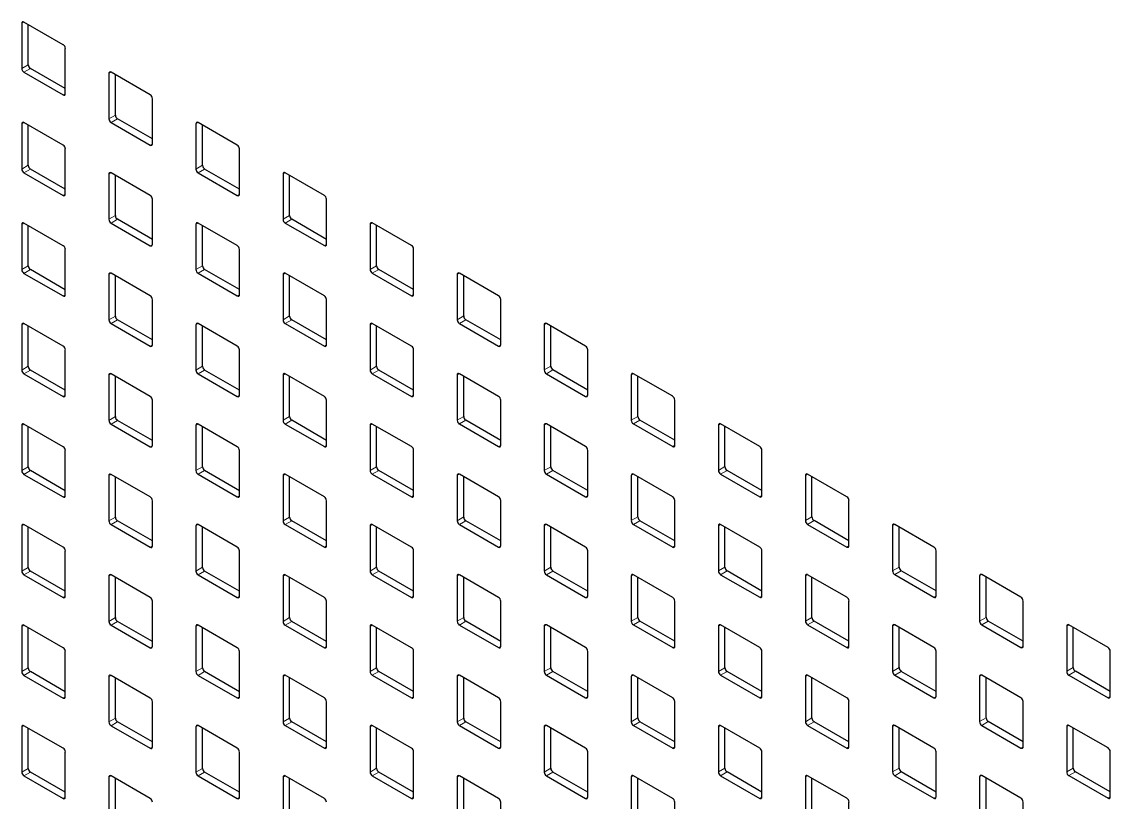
# Model space of a CAD drawing. Header units: millimetres. Extents: x -218071 to -203542, y 15363 to 51382.
# Drawn here: x -217102.63 to -217084.96, y 50856.9 to 50869.58 of the extents above; entities that cross this region are included whole.
import ezdxf

# ---------------------------------------------------------------- set-up
doc = ezdxf.new("R2010")
doc.units = ezdxf.units.MM
doc.header["$LTSCALE"] = 4
doc.layers.add('TPF-EQUIPEMENT', color=7, linetype='Continuous')

msp = doc.modelspace()

# ---------------------------------------------------------------- linework, layer by layer
at = {"layer": 'TPF-EQUIPEMENT', "color": 8, "linetype": 'Continuous', "lineweight": 18}
for p, q in [((-217102.598, 50869.576), (-217102.634, 50869.555)), ((-217102.528, 50868.881), (-217102.634, 50868.82)), ((-217102.492, 50868.82), (-217102.598, 50868.759)), ((-217101.184, 50868.759), (-217101.219, 50868.739)), ((-217101.927, 50868.412), (-217101.962, 50868.392)), ((-217101.113, 50868.065), (-217101.219, 50868.004)), ((-217102.598, 50867.942), (-217102.634, 50867.922)), ((-217101.078, 50868.004), (-217101.184, 50867.943)), ((-217099.77, 50867.943), (-217099.805, 50867.923)), ((-217100.512, 50867.596), (-217100.548, 50867.575)), ((-217102.528, 50867.248), (-217102.634, 50867.187)), ((-217102.492, 50867.187), (-217102.598, 50867.126)), ((-217099.699, 50867.249), (-217099.805, 50867.188)), ((-217099.664, 50867.188), (-217099.77, 50867.127)), ((-217101.184, 50867.126), (-217101.219, 50867.106)), ((-217098.356, 50867.127), (-217098.391, 50867.107)), ((-217101.927, 50866.779), (-217101.962, 50866.758)), ((-217099.098, 50866.78), (-217099.133, 50866.759)), ((-217102.598, 50866.309), (-217102.634, 50866.289)), ((-217101.113, 50866.432), (-217101.219, 50866.371)), ((-217101.078, 50866.371), (-217101.184, 50866.31)), ((-217099.77, 50866.31), (-217099.805, 50866.29)), ((-217098.285, 50866.433), (-217098.391, 50866.372)), ((-217098.25, 50866.372), (-217098.356, 50866.31)), ((-217096.941, 50866.311), (-217096.977, 50866.29)), ((-217100.512, 50865.963), (-217100.548, 50865.942)), ((-217097.684, 50865.963), (-217097.719, 50865.943)), ((-217102.528, 50865.615), (-217102.634, 50865.554)), ((-217099.699, 50865.616), (-217099.805, 50865.555)), ((-217096.871, 50865.617), (-217096.977, 50865.555)), ((-217102.492, 50865.554), (-217102.598, 50865.492)), ((-217101.184, 50865.493), (-217101.219, 50865.472)), ((-217099.664, 50865.555), (-217099.77, 50865.493)), ((-217098.356, 50865.494), (-217098.391, 50865.473)), ((-217096.835, 50865.555), (-217096.941, 50865.494)), ((-217095.527, 50865.495), (-217095.563, 50865.474)), ((-217101.927, 50865.146), (-217101.962, 50865.125)), ((-217099.098, 50865.146), (-217099.133, 50865.126)), ((-217096.27, 50865.147), (-217096.305, 50865.127)), ((-217101.113, 50864.799), (-217101.219, 50864.737)), ((-217101.078, 50864.737), (-217101.184, 50864.676)), ((-217098.285, 50864.8), (-217098.391, 50864.738)), ((-217098.25, 50864.738), (-217098.356, 50864.677)), ((-217095.456, 50864.8), (-217095.563, 50864.739)), ((-217095.421, 50864.739), (-217095.527, 50864.678)), ((-217102.598, 50864.676), (-217102.634, 50864.655)), ((-217099.77, 50864.677), (-217099.805, 50864.656)), ((-217096.941, 50864.678), (-217096.977, 50864.657)), ((-217094.113, 50864.678), (-217094.148, 50864.658)), ((-217100.512, 50864.329), (-217100.548, 50864.309)), ((-217097.684, 50864.33), (-217097.719, 50864.31)), ((-217094.855, 50864.331), (-217094.891, 50864.311)), ((-217102.528, 50863.982), (-217102.634, 50863.92)), ((-217102.492, 50863.92), (-217102.598, 50863.859)), ((-217101.184, 50863.86), (-217101.219, 50863.839)), ((-217099.699, 50863.982), (-217099.805, 50863.921)), ((-217099.664, 50863.921), (-217099.77, 50863.86)), ((-217098.356, 50863.86), (-217098.391, 50863.84)), ((-217096.871, 50863.983), (-217096.977, 50863.922)), ((-217096.835, 50863.922), (-217096.941, 50863.861)), ((-217095.527, 50863.861), (-217095.563, 50863.841)), ((-217094.042, 50863.984), (-217094.148, 50863.923)), ((-217094.007, 50863.923), (-217094.113, 50863.862)), ((-217092.699, 50863.862), (-217092.734, 50863.842)), ((-217101.927, 50863.512), (-217101.962, 50863.492)), ((-217099.098, 50863.513), (-217099.133, 50863.493)), ((-217096.27, 50863.514), (-217096.305, 50863.494)), ((-217093.441, 50863.515), (-217093.477, 50863.494)), ((-217101.113, 50863.165), (-217101.219, 50863.104)), ((-217098.285, 50863.166), (-217098.391, 50863.105)), ((-217095.456, 50863.167), (-217095.563, 50863.106)), ((-217092.628, 50863.168), (-217092.734, 50863.107)), ((-217102.598, 50863.042), (-217102.634, 50863.022)), ((-217101.078, 50863.104), (-217101.184, 50863.043)), ((-217099.77, 50863.043), (-217099.805, 50863.023)), ((-217098.25, 50863.105), (-217098.356, 50863.044)), ((-217096.941, 50863.044), (-217096.977, 50863.024)), ((-217095.421, 50863.106), (-217095.527, 50863.045)), ((-217094.113, 50863.045), (-217094.148, 50863.025)), ((-217092.593, 50863.107), (-217092.699, 50863.046)), ((-217091.285, 50863.046), (-217091.32, 50863.026)), ((-217100.512, 50862.696), (-217100.548, 50862.676)), ((-217097.684, 50862.697), (-217097.719, 50862.677)), ((-217094.855, 50862.698), (-217094.891, 50862.677)), ((-217092.027, 50862.699), (-217092.062, 50862.678)), ((-217102.528, 50862.348), (-217102.634, 50862.287)), ((-217102.492, 50862.287), (-217102.598, 50862.226)), ((-217101.184, 50862.226), (-217101.219, 50862.206)), ((-217099.699, 50862.349), (-217099.805, 50862.288)), ((-217099.664, 50862.288), (-217099.77, 50862.227)), ((-217098.356, 50862.227), (-217098.391, 50862.207)), ((-217096.871, 50862.35), (-217096.977, 50862.289)), ((-217096.835, 50862.289), (-217096.941, 50862.228)), ((-217095.527, 50862.228), (-217095.563, 50862.208)), ((-217094.042, 50862.351), (-217094.148, 50862.29)), ((-217094.007, 50862.29), (-217094.113, 50862.228)), ((-217092.699, 50862.229), (-217092.734, 50862.208)), ((-217091.214, 50862.352), (-217091.32, 50862.291)), ((-217091.178, 50862.291), (-217091.285, 50862.229)), ((-217089.87, 50862.23), (-217089.906, 50862.209)), ((-217101.927, 50861.879), (-217101.962, 50861.859)), ((-217099.098, 50861.88), (-217099.133, 50861.859)), ((-217096.27, 50861.881), (-217096.305, 50861.86)), ((-217093.441, 50861.882), (-217093.477, 50861.861)), ((-217090.613, 50861.882), (-217090.648, 50861.862)), ((-217101.113, 50861.532), (-217101.219, 50861.471)), ((-217098.285, 50861.533), (-217098.391, 50861.472)), ((-217095.456, 50861.534), (-217095.563, 50861.473)), ((-217092.628, 50861.535), (-217092.734, 50861.474)), ((-217089.8, 50861.536), (-217089.906, 50861.474)), ((-217102.598, 50861.409), (-217102.634, 50861.389)), ((-217101.078, 50861.471), (-217101.184, 50861.41)), ((-217099.77, 50861.41), (-217099.805, 50861.39)), ((-217098.25, 50861.472), (-217098.356, 50861.411)), ((-217096.941, 50861.411), (-217096.977, 50861.391)), ((-217095.421, 50861.473), (-217095.527, 50861.411)), ((-217094.113, 50861.412), (-217094.148, 50861.391)), ((-217092.593, 50861.473), (-217092.699, 50861.412)), ((-217091.285, 50861.413), (-217091.32, 50861.392)), ((-217089.764, 50861.474), (-217089.87, 50861.413)), ((-217088.456, 50861.414), (-217088.491, 50861.393)), ((-217100.512, 50861.063), (-217100.548, 50861.042)), ((-217097.684, 50861.064), (-217097.719, 50861.043)), ((-217094.855, 50861.065), (-217094.891, 50861.044)), ((-217092.027, 50861.065), (-217092.062, 50861.045)), ((-217089.199, 50861.066), (-217089.234, 50861.046)), ((-217102.528, 50860.715), (-217102.634, 50860.654)), ((-217102.492, 50860.654), (-217102.598, 50860.593)), ((-217099.699, 50860.716), (-217099.805, 50860.655)), ((-217099.664, 50860.655), (-217099.77, 50860.593)), ((-217096.871, 50860.717), (-217096.977, 50860.656)), ((-217096.835, 50860.656), (-217096.941, 50860.594)), ((-217094.042, 50860.718), (-217094.148, 50860.656)), ((-217094.007, 50860.656), (-217094.113, 50860.595)), ((-217091.214, 50860.719), (-217091.32, 50860.657)), ((-217091.178, 50860.657), (-217091.285, 50860.596)), ((-217088.385, 50860.719), (-217088.491, 50860.658)), ((-217088.35, 50860.658), (-217088.456, 50860.597)), ((-217101.184, 50860.593), (-217101.219, 50860.573)), ((-217098.356, 50860.594), (-217098.391, 50860.573)), ((-217095.527, 50860.595), (-217095.563, 50860.574)), ((-217092.699, 50860.596), (-217092.734, 50860.575)), ((-217089.87, 50860.596), (-217089.906, 50860.576)), ((-217087.042, 50860.597), (-217087.077, 50860.577)), ((-217101.927, 50860.246), (-217101.962, 50860.225)), ((-217099.098, 50860.247), (-217099.133, 50860.226)), ((-217096.27, 50860.247), (-217096.305, 50860.227)), ((-217093.441, 50860.248), (-217093.477, 50860.228)), ((-217090.613, 50860.249), (-217090.648, 50860.229)), ((-217087.784, 50860.25), (-217087.82, 50860.23)), ((-217102.598, 50859.776), (-217102.634, 50859.756)), ((-217101.113, 50859.899), (-217101.219, 50859.838)), ((-217101.078, 50859.838), (-217101.184, 50859.776)), ((-217099.77, 50859.777), (-217099.805, 50859.756)), ((-217098.285, 50859.9), (-217098.391, 50859.838)), ((-217098.25, 50859.838), (-217098.356, 50859.777)), ((-217096.941, 50859.778), (-217096.977, 50859.757)), ((-217095.456, 50859.901), (-217095.563, 50859.839)), ((-217095.421, 50859.839), (-217095.527, 50859.778)), ((-217094.113, 50859.779), (-217094.148, 50859.758)), ((-217092.628, 50859.901), (-217092.734, 50859.84)), ((-217092.593, 50859.84), (-217092.699, 50859.779)), ((-217091.285, 50859.779), (-217091.32, 50859.759)), ((-217089.8, 50859.902), (-217089.906, 50859.841)), ((-217089.764, 50859.841), (-217089.87, 50859.78)), ((-217088.456, 50859.78), (-217088.491, 50859.76)), ((-217086.971, 50859.903), (-217087.077, 50859.842)), ((-217086.936, 50859.842), (-217087.042, 50859.781)), ((-217085.628, 50859.781), (-217085.663, 50859.761)), ((-217100.512, 50859.429), (-217100.548, 50859.409)), ((-217097.684, 50859.43), (-217097.719, 50859.41)), ((-217094.855, 50859.431), (-217094.891, 50859.411)), ((-217092.027, 50859.432), (-217092.062, 50859.412)), ((-217089.199, 50859.433), (-217089.234, 50859.413)), ((-217086.37, 50859.434), (-217086.406, 50859.413)), ((-217102.528, 50859.082), (-217102.634, 50859.021)), ((-217099.699, 50859.083), (-217099.805, 50859.021)), ((-217096.871, 50859.083), (-217096.977, 50859.022)), ((-217094.042, 50859.084), (-217094.148, 50859.023)), ((-217091.214, 50859.085), (-217091.32, 50859.024)), ((-217088.385, 50859.086), (-217088.491, 50859.025)), ((-217085.557, 50859.087), (-217085.663, 50859.026)), ((-217102.492, 50859.021), (-217102.598, 50858.959)), ((-217101.184, 50858.96), (-217101.219, 50858.939)), ((-217099.664, 50859.021), (-217099.77, 50858.96)), ((-217098.356, 50858.961), (-217098.391, 50858.94)), ((-217096.835, 50859.022), (-217096.941, 50858.961)), ((-217095.527, 50858.961), (-217095.563, 50858.941)), ((-217094.007, 50859.023), (-217094.113, 50858.962)), ((-217092.699, 50858.962), (-217092.734, 50858.942)), ((-217091.178, 50859.024), (-217091.285, 50858.963)), ((-217089.87, 50858.963), (-217089.906, 50858.943)), ((-217088.35, 50859.025), (-217088.456, 50858.964)), ((-217087.042, 50858.964), (-217087.077, 50858.944)), ((-217085.522, 50859.026), (-217085.628, 50858.965)), ((-217101.927, 50858.612), (-217101.962, 50858.592)), ((-217099.098, 50858.613), (-217099.133, 50858.593)), ((-217096.27, 50858.614), (-217096.305, 50858.594)), ((-217093.441, 50858.615), (-217093.477, 50858.595)), ((-217090.613, 50858.616), (-217090.648, 50858.595)), ((-217087.784, 50858.617), (-217087.82, 50858.596)), ((-217084.956, 50858.618), (-217084.991, 50858.597)), ((-217101.113, 50858.266), (-217101.219, 50858.204)), ((-217101.078, 50858.204), (-217101.184, 50858.143)), ((-217098.285, 50858.266), (-217098.391, 50858.205)), ((-217098.25, 50858.205), (-217098.356, 50858.144)), ((-217095.456, 50858.267), (-217095.563, 50858.206)), ((-217095.421, 50858.206), (-217095.527, 50858.145)), ((-217092.628, 50858.268), (-217092.734, 50858.207)), ((-217092.593, 50858.207), (-217092.699, 50858.146)), ((-217089.8, 50858.269), (-217089.906, 50858.208)), ((-217089.764, 50858.208), (-217089.87, 50858.147)), ((-217086.971, 50858.27), (-217087.077, 50858.209)), ((-217086.936, 50858.209), (-217087.042, 50858.147)), ((-217102.598, 50858.143), (-217102.634, 50858.122)), ((-217099.77, 50858.144), (-217099.805, 50858.123)), ((-217096.941, 50858.144), (-217096.977, 50858.124)), ((-217094.113, 50858.145), (-217094.148, 50858.125)), ((-217091.285, 50858.146), (-217091.32, 50858.126)), ((-217088.456, 50858.147), (-217088.491, 50858.127)), ((-217085.628, 50858.148), (-217085.663, 50858.127)), ((-217100.512, 50857.796), (-217100.548, 50857.776)), ((-217097.684, 50857.797), (-217097.719, 50857.777)), ((-217094.855, 50857.798), (-217094.891, 50857.778)), ((-217092.027, 50857.799), (-217092.062, 50857.778)), ((-217089.199, 50857.8), (-217089.234, 50857.779)), ((-217086.37, 50857.801), (-217086.406, 50857.78)), ((-217094.042, 50857.451), (-217094.148, 50857.39)), ((-217091.214, 50857.452), (-217091.32, 50857.391)), ((-217088.385, 50857.453), (-217088.491, 50857.392)), ((-217085.557, 50857.454), (-217085.663, 50857.392)), ((-217102.528, 50857.448), (-217102.634, 50857.387)), ((-217102.492, 50857.387), (-217102.598, 50857.326)), ((-217101.184, 50857.326), (-217101.219, 50857.306)), ((-217099.699, 50857.449), (-217099.805, 50857.388)), ((-217099.664, 50857.388), (-217099.77, 50857.327)), ((-217098.356, 50857.327), (-217098.391, 50857.307)), ((-217096.871, 50857.45), (-217096.977, 50857.389)), ((-217096.835, 50857.389), (-217096.941, 50857.328)), ((-217095.527, 50857.328), (-217095.563, 50857.308)), ((-217094.007, 50857.39), (-217094.113, 50857.329)), ((-217092.699, 50857.329), (-217092.734, 50857.309)), ((-217091.178, 50857.391), (-217091.285, 50857.329)), ((-217089.87, 50857.33), (-217089.906, 50857.31)), ((-217088.35, 50857.392), (-217088.456, 50857.33)), ((-217087.042, 50857.331), (-217087.077, 50857.31)), ((-217085.522, 50857.392), (-217085.628, 50857.331)), ((-217101.927, 50856.979), (-217101.962, 50856.959)), ((-217099.098, 50856.98), (-217099.133, 50856.96)), ((-217096.27, 50856.981), (-217096.305, 50856.96)), ((-217093.441, 50856.982), (-217093.477, 50856.961)), ((-217090.613, 50856.983), (-217090.648, 50856.962)), ((-217087.784, 50856.983), (-217087.82, 50856.963)), ((-217084.956, 50856.984), (-217084.991, 50856.964))]:
    msp.add_line(p, q, dxfattribs=at)
at = {"layer": 'TPF-EQUIPEMENT', "color": 7, "linetype": 'Continuous', "lineweight": 25}
for p, q in [((-217102.634, 50869.555), (-217102.634, 50868.82)), ((-217101.962, 50869.208), (-217102.598, 50869.576)), ((-217102.528, 50868.881), (-217102.528, 50869.535)), ((-217101.927, 50868.412), (-217101.927, 50869.147)), ((-217101.927, 50868.494), (-217102.492, 50868.82)), ((-217102.598, 50868.759), (-217101.962, 50868.392)), ((-217101.219, 50868.739), (-217101.219, 50868.004)), ((-217100.548, 50868.392), (-217101.184, 50868.759)), ((-217101.113, 50868.065), (-217101.113, 50868.719)), ((-217100.512, 50867.596), (-217100.512, 50868.331)), ((-217102.634, 50867.922), (-217102.634, 50867.187)), ((-217101.962, 50867.575), (-217102.598, 50867.942)), ((-217102.528, 50867.248), (-217102.528, 50867.902)), ((-217101.184, 50867.943), (-217100.548, 50867.575)), ((-217100.512, 50867.678), (-217101.078, 50868.004)), ((-217099.805, 50867.923), (-217099.805, 50867.188)), ((-217099.133, 50867.576), (-217099.77, 50867.943)), ((-217099.699, 50867.249), (-217099.699, 50867.902)), ((-217101.927, 50866.779), (-217101.927, 50867.514)), ((-217099.098, 50866.78), (-217099.098, 50867.515)), ((-217101.927, 50866.86), (-217102.492, 50867.187)), ((-217099.098, 50866.861), (-217099.664, 50867.188)), ((-217102.598, 50867.126), (-217101.962, 50866.758)), ((-217101.219, 50867.106), (-217101.219, 50866.371)), ((-217100.548, 50866.759), (-217101.184, 50867.126)), ((-217101.113, 50866.432), (-217101.113, 50867.085)), ((-217099.77, 50867.127), (-217099.133, 50866.759)), ((-217098.391, 50867.107), (-217098.391, 50866.372)), ((-217097.719, 50866.76), (-217098.356, 50867.127)), ((-217098.285, 50866.433), (-217098.285, 50867.086)), ((-217100.512, 50865.963), (-217100.512, 50866.698)), ((-217097.684, 50865.964), (-217097.684, 50866.698)), ((-217101.962, 50865.942), (-217102.598, 50866.309)), ((-217101.184, 50866.31), (-217100.548, 50865.942)), ((-217100.512, 50866.044), (-217101.078, 50866.371)), ((-217099.805, 50866.29), (-217099.805, 50865.555)), ((-217099.133, 50865.943), (-217099.77, 50866.31)), ((-217098.356, 50866.31), (-217097.719, 50865.943)), ((-217097.684, 50866.045), (-217098.25, 50866.372)), ((-217096.977, 50866.29), (-217096.977, 50865.555)), ((-217096.305, 50865.944), (-217096.941, 50866.311)), ((-217102.634, 50866.289), (-217102.634, 50865.554)), ((-217102.528, 50865.615), (-217102.528, 50866.268)), ((-217099.699, 50865.616), (-217099.699, 50866.269)), ((-217096.871, 50865.617), (-217096.871, 50866.27)), ((-217101.927, 50865.146), (-217101.927, 50865.881)), ((-217099.098, 50865.146), (-217099.098, 50865.881)), ((-217096.27, 50865.147), (-217096.27, 50865.882)), ((-217102.598, 50865.492), (-217101.962, 50865.125)), ((-217101.927, 50865.227), (-217102.492, 50865.554)), ((-217101.219, 50865.472), (-217101.219, 50864.737)), ((-217100.548, 50865.126), (-217101.184, 50865.493)), ((-217101.113, 50864.799), (-217101.113, 50865.452)), ((-217099.77, 50865.493), (-217099.133, 50865.126)), ((-217099.098, 50865.228), (-217099.664, 50865.555)), ((-217098.391, 50865.473), (-217098.391, 50864.738)), ((-217097.719, 50865.126), (-217098.356, 50865.494)), ((-217098.285, 50864.8), (-217098.285, 50865.453)), ((-217096.941, 50865.494), (-217096.305, 50865.127)), ((-217096.27, 50865.229), (-217096.835, 50865.555)), ((-217095.563, 50865.474), (-217095.563, 50864.739)), ((-217094.891, 50865.127), (-217095.527, 50865.495)), ((-217095.456, 50864.8), (-217095.456, 50865.454)), ((-217100.512, 50864.329), (-217100.512, 50865.064)), ((-217097.684, 50864.33), (-217097.684, 50865.065)), ((-217094.855, 50864.331), (-217094.855, 50865.066)), ((-217100.512, 50864.411), (-217101.078, 50864.737)), ((-217097.684, 50864.412), (-217098.25, 50864.738)), ((-217094.855, 50864.413), (-217095.421, 50864.739)), ((-217102.634, 50864.655), (-217102.634, 50863.92)), ((-217101.962, 50864.308), (-217102.598, 50864.676)), ((-217102.528, 50863.982), (-217102.528, 50864.635)), ((-217101.184, 50864.676), (-217100.548, 50864.309)), ((-217099.805, 50864.656), (-217099.805, 50863.921)), ((-217099.133, 50864.309), (-217099.77, 50864.677)), ((-217099.699, 50863.982), (-217099.699, 50864.636)), ((-217098.356, 50864.677), (-217097.719, 50864.31)), ((-217096.977, 50864.657), (-217096.977, 50863.922)), ((-217096.305, 50864.31), (-217096.941, 50864.678)), ((-217096.871, 50863.983), (-217096.871, 50864.637)), ((-217095.527, 50864.678), (-217094.891, 50864.311)), ((-217094.148, 50864.658), (-217094.148, 50863.923)), ((-217093.477, 50864.311), (-217094.113, 50864.678)), ((-217094.042, 50863.984), (-217094.042, 50864.638)), ((-217101.927, 50863.512), (-217101.927, 50864.247)), ((-217099.098, 50863.513), (-217099.098, 50864.248)), ((-217096.27, 50863.514), (-217096.27, 50864.249)), ((-217093.441, 50863.515), (-217093.441, 50864.25)), ((-217102.598, 50863.859), (-217101.962, 50863.492)), ((-217101.927, 50863.594), (-217102.492, 50863.92)), ((-217101.219, 50863.839), (-217101.219, 50863.104)), ((-217100.548, 50863.492), (-217101.184, 50863.86)), ((-217101.113, 50863.165), (-217101.113, 50863.819)), ((-217099.77, 50863.86), (-217099.133, 50863.493)), ((-217099.098, 50863.595), (-217099.664, 50863.921)), ((-217098.391, 50863.84), (-217098.391, 50863.105)), ((-217097.719, 50863.493), (-217098.356, 50863.86)), ((-217098.285, 50863.166), (-217098.285, 50863.82)), ((-217096.941, 50863.861), (-217096.305, 50863.494)), ((-217096.27, 50863.596), (-217096.835, 50863.922)), ((-217095.563, 50863.841), (-217095.563, 50863.106)), ((-217094.891, 50863.494), (-217095.527, 50863.861)), ((-217095.456, 50863.167), (-217095.456, 50863.821)), ((-217094.113, 50863.862), (-217093.477, 50863.494)), ((-217093.441, 50863.596), (-217094.007, 50863.923)), ((-217092.734, 50863.842), (-217092.734, 50863.107)), ((-217092.062, 50863.495), (-217092.699, 50863.862)), ((-217092.628, 50863.168), (-217092.628, 50863.821)), ((-217100.512, 50862.696), (-217100.512, 50863.431)), ((-217097.684, 50862.697), (-217097.684, 50863.432)), ((-217094.855, 50862.698), (-217094.855, 50863.433)), ((-217092.027, 50862.699), (-217092.027, 50863.434)), ((-217102.634, 50863.022), (-217102.634, 50862.287)), ((-217101.962, 50862.675), (-217102.598, 50863.043)), ((-217102.528, 50862.348), (-217102.528, 50863.002)), ((-217101.184, 50863.043), (-217100.548, 50862.676)), ((-217100.512, 50862.778), (-217101.078, 50863.104)), ((-217099.805, 50863.023), (-217099.805, 50862.288)), ((-217099.133, 50862.676), (-217099.77, 50863.043)), ((-217099.699, 50862.349), (-217099.699, 50863.003)), ((-217098.356, 50863.044), (-217097.719, 50862.677)), ((-217097.684, 50862.779), (-217098.25, 50863.105)), ((-217096.977, 50863.024), (-217096.977, 50862.289)), ((-217096.305, 50862.677), (-217096.941, 50863.044)), ((-217096.871, 50862.35), (-217096.871, 50863.003)), ((-217095.527, 50863.045), (-217094.891, 50862.677)), ((-217094.855, 50862.779), (-217095.421, 50863.106)), ((-217094.148, 50863.025), (-217094.148, 50862.29)), ((-217093.477, 50862.678), (-217094.113, 50863.045)), ((-217094.042, 50862.351), (-217094.042, 50863.004)), ((-217092.699, 50863.046), (-217092.062, 50862.678)), ((-217092.027, 50862.78), (-217092.593, 50863.107)), ((-217091.32, 50863.026), (-217091.32, 50862.291)), ((-217090.648, 50862.679), (-217091.285, 50863.046)), ((-217091.214, 50862.352), (-217091.214, 50863.005)), ((-217101.927, 50861.879), (-217101.927, 50862.614)), ((-217099.098, 50861.88), (-217099.098, 50862.615)), ((-217096.27, 50861.881), (-217096.27, 50862.616)), ((-217093.441, 50861.882), (-217093.441, 50862.617)), ((-217090.613, 50861.882), (-217090.613, 50862.617)), ((-217102.598, 50862.226), (-217101.962, 50861.859)), ((-217101.927, 50861.961), (-217102.492, 50862.287)), ((-217100.548, 50861.859), (-217101.184, 50862.226)), ((-217099.77, 50862.227), (-217099.133, 50861.859)), ((-217099.098, 50861.961), (-217099.664, 50862.288)), ((-217097.719, 50861.86), (-217098.356, 50862.227)), ((-217096.941, 50862.228), (-217096.305, 50861.86)), ((-217096.27, 50861.962), (-217096.835, 50862.289)), ((-217094.891, 50861.861), (-217095.527, 50862.228)), ((-217094.113, 50862.228), (-217093.477, 50861.861)), ((-217093.441, 50861.963), (-217094.007, 50862.29)), ((-217092.062, 50861.862), (-217092.699, 50862.229)), ((-217091.285, 50862.229), (-217090.648, 50861.862)), ((-217090.613, 50861.964), (-217091.178, 50862.291)), ((-217089.234, 50861.862), (-217089.87, 50862.23)), ((-217101.219, 50862.206), (-217101.219, 50861.471)), ((-217101.113, 50861.532), (-217101.113, 50862.185)), ((-217098.391, 50862.207), (-217098.391, 50861.472)), ((-217098.285, 50861.533), (-217098.285, 50862.186)), ((-217095.563, 50862.208), (-217095.563, 50861.473)), ((-217095.456, 50861.534), (-217095.456, 50862.187)), ((-217092.734, 50862.208), (-217092.734, 50861.474)), ((-217092.628, 50861.535), (-217092.628, 50862.188)), ((-217089.906, 50862.209), (-217089.906, 50861.474)), ((-217089.8, 50861.536), (-217089.8, 50862.189)), ((-217100.512, 50861.063), (-217100.512, 50861.798)), ((-217097.684, 50861.064), (-217097.684, 50861.799)), ((-217094.855, 50861.065), (-217094.855, 50861.8)), ((-217092.027, 50861.065), (-217092.027, 50861.8)), ((-217089.199, 50861.066), (-217089.199, 50861.801)), ((-217102.634, 50861.389), (-217102.634, 50860.654)), ((-217101.962, 50861.042), (-217102.598, 50861.409)), ((-217102.528, 50860.715), (-217102.528, 50861.368)), ((-217101.184, 50861.41), (-217100.548, 50861.042)), ((-217100.512, 50861.144), (-217101.078, 50861.471)), ((-217099.805, 50861.39), (-217099.805, 50860.655)), ((-217099.133, 50861.043), (-217099.77, 50861.41)), ((-217099.699, 50860.716), (-217099.699, 50861.369)), ((-217098.356, 50861.411), (-217097.719, 50861.043)), ((-217097.684, 50861.145), (-217098.25, 50861.472)), ((-217096.977, 50861.391), (-217096.977, 50860.656)), ((-217096.305, 50861.044), (-217096.941, 50861.411)), ((-217096.871, 50860.717), (-217096.871, 50861.37)), ((-217095.527, 50861.411), (-217094.891, 50861.044)), ((-217094.855, 50861.146), (-217095.421, 50861.473)), ((-217094.148, 50861.391), (-217094.148, 50860.656)), ((-217093.477, 50861.045), (-217094.113, 50861.412)), ((-217094.042, 50860.718), (-217094.042, 50861.371)), ((-217092.699, 50861.412), (-217092.062, 50861.045)), ((-217092.027, 50861.147), (-217092.593, 50861.473)), ((-217091.32, 50861.392), (-217091.32, 50860.657)), ((-217090.648, 50861.045), (-217091.285, 50861.413)), ((-217091.214, 50860.719), (-217091.214, 50861.372)), ((-217089.87, 50861.413), (-217089.234, 50861.046)), ((-217089.199, 50861.148), (-217089.764, 50861.474)), ((-217088.491, 50861.393), (-217088.491, 50860.658)), ((-217087.82, 50861.046), (-217088.456, 50861.414)), ((-217088.385, 50860.719), (-217088.385, 50861.373)), ((-217101.927, 50860.246), (-217101.927, 50860.981)), ((-217099.098, 50860.247), (-217099.098, 50860.982)), ((-217096.27, 50860.247), (-217096.27, 50860.982)), ((-217093.441, 50860.248), (-217093.441, 50860.983)), ((-217090.613, 50860.249), (-217090.613, 50860.984)), ((-217087.784, 50860.25), (-217087.784, 50860.985)), ((-217101.927, 50860.327), (-217102.492, 50860.654)), ((-217099.098, 50860.328), (-217099.664, 50860.655)), ((-217096.27, 50860.329), (-217096.835, 50860.656)), ((-217093.441, 50860.33), (-217094.007, 50860.656)), ((-217090.613, 50860.331), (-217091.178, 50860.657)), ((-217087.784, 50860.332), (-217088.35, 50860.658)), ((-217102.598, 50860.593), (-217101.962, 50860.225)), ((-217101.219, 50860.573), (-217101.219, 50859.838)), ((-217100.548, 50860.226), (-217101.184, 50860.593)), ((-217101.113, 50859.899), (-217101.113, 50860.552)), ((-217099.77, 50860.593), (-217099.133, 50860.226)), ((-217098.391, 50860.573), (-217098.391, 50859.838)), ((-217097.719, 50860.227), (-217098.356, 50860.594)), ((-217098.285, 50859.9), (-217098.285, 50860.553)), ((-217096.941, 50860.594), (-217096.305, 50860.227)), ((-217095.563, 50860.574), (-217095.563, 50859.839)), ((-217094.891, 50860.227), (-217095.527, 50860.595)), ((-217095.456, 50859.901), (-217095.456, 50860.554)), ((-217094.113, 50860.595), (-217093.477, 50860.228)), ((-217092.734, 50860.575), (-217092.734, 50859.84)), ((-217092.062, 50860.228), (-217092.699, 50860.596)), ((-217092.628, 50859.901), (-217092.628, 50860.555)), ((-217091.285, 50860.596), (-217090.648, 50860.229)), ((-217089.906, 50860.576), (-217089.906, 50859.841)), ((-217089.234, 50860.229), (-217089.87, 50860.596)), ((-217089.8, 50859.902), (-217089.8, 50860.556)), ((-217088.456, 50860.597), (-217087.82, 50860.23)), ((-217087.077, 50860.577), (-217087.077, 50859.842)), ((-217086.406, 50860.23), (-217087.042, 50860.597)), ((-217086.971, 50859.903), (-217086.971, 50860.557)), ((-217100.512, 50859.43), (-217100.512, 50860.164)), ((-217097.684, 50859.43), (-217097.684, 50860.165)), ((-217094.855, 50859.431), (-217094.855, 50860.166)), ((-217092.027, 50859.432), (-217092.027, 50860.167)), ((-217089.199, 50859.433), (-217089.199, 50860.168)), ((-217086.37, 50859.434), (-217086.37, 50860.169)), ((-217102.634, 50859.756), (-217102.634, 50859.021)), ((-217101.962, 50859.409), (-217102.598, 50859.776)), ((-217101.184, 50859.776), (-217100.548, 50859.409)), ((-217100.512, 50859.511), (-217101.078, 50859.838)), ((-217099.805, 50859.756), (-217099.805, 50859.021)), ((-217099.133, 50859.41), (-217099.77, 50859.777)), ((-217098.356, 50859.777), (-217097.719, 50859.41)), ((-217097.684, 50859.512), (-217098.25, 50859.838)), ((-217096.977, 50859.757), (-217096.977, 50859.022)), ((-217096.305, 50859.41), (-217096.941, 50859.778)), ((-217095.527, 50859.778), (-217094.891, 50859.411)), ((-217094.855, 50859.513), (-217095.421, 50859.839)), ((-217094.148, 50859.758), (-217094.148, 50859.023)), ((-217093.477, 50859.411), (-217094.113, 50859.779)), ((-217092.699, 50859.779), (-217092.062, 50859.412)), ((-217092.027, 50859.514), (-217092.593, 50859.84)), ((-217091.32, 50859.759), (-217091.32, 50859.024)), ((-217090.648, 50859.412), (-217091.285, 50859.779)), ((-217089.87, 50859.78), (-217089.234, 50859.413)), ((-217089.199, 50859.515), (-217089.764, 50859.841)), ((-217088.491, 50859.76), (-217088.491, 50859.025)), ((-217087.82, 50859.413), (-217088.456, 50859.78)), ((-217087.042, 50859.781), (-217086.406, 50859.413)), ((-217086.37, 50859.515), (-217086.936, 50859.842)), ((-217085.663, 50859.761), (-217085.663, 50859.026)), ((-217084.991, 50859.414), (-217085.628, 50859.781)), ((-217102.528, 50859.082), (-217102.528, 50859.735)), ((-217099.699, 50859.083), (-217099.699, 50859.736)), ((-217096.871, 50859.083), (-217096.871, 50859.737)), ((-217094.042, 50859.084), (-217094.042, 50859.738)), ((-217091.214, 50859.085), (-217091.214, 50859.739)), ((-217088.385, 50859.086), (-217088.385, 50859.739)), ((-217085.557, 50859.087), (-217085.557, 50859.74)), ((-217101.927, 50858.612), (-217101.927, 50859.347)), ((-217099.098, 50858.613), (-217099.098, 50859.348)), ((-217096.27, 50858.614), (-217096.27, 50859.349)), ((-217093.441, 50858.615), (-217093.441, 50859.35)), ((-217090.613, 50858.616), (-217090.613, 50859.351)), ((-217087.784, 50858.617), (-217087.784, 50859.352)), ((-217084.956, 50858.618), (-217084.956, 50859.353)), ((-217102.598, 50858.959), (-217101.962, 50858.592)), ((-217101.927, 50858.694), (-217102.492, 50859.021)), ((-217101.219, 50858.939), (-217101.219, 50858.204)), ((-217100.548, 50858.592), (-217101.184, 50858.96)), ((-217101.113, 50858.266), (-217101.113, 50858.919)), ((-217099.77, 50858.96), (-217099.133, 50858.593)), ((-217099.098, 50858.695), (-217099.664, 50859.021)), ((-217098.391, 50858.94), (-217098.391, 50858.205)), ((-217097.719, 50858.593), (-217098.356, 50858.961)), ((-217098.285, 50858.266), (-217098.285, 50858.92)), ((-217096.941, 50858.961), (-217096.305, 50858.594)), ((-217096.27, 50858.696), (-217096.835, 50859.022)), ((-217095.563, 50858.941), (-217095.563, 50858.206)), ((-217094.891, 50858.594), (-217095.527, 50858.961)), ((-217095.456, 50858.267), (-217095.456, 50858.921)), ((-217094.113, 50858.962), (-217093.477, 50858.595)), ((-217093.441, 50858.697), (-217094.007, 50859.023)), ((-217092.734, 50858.942), (-217092.734, 50858.207)), ((-217092.062, 50858.595), (-217092.699, 50858.962)), ((-217092.628, 50858.268), (-217092.628, 50858.922)), ((-217091.285, 50858.963), (-217090.648, 50858.595)), ((-217090.613, 50858.698), (-217091.178, 50859.024)), ((-217089.906, 50858.943), (-217089.906, 50858.208)), ((-217089.234, 50858.596), (-217089.87, 50858.963)), ((-217089.8, 50858.269), (-217089.8, 50858.922)), ((-217088.456, 50858.964), (-217087.82, 50858.596)), ((-217087.784, 50858.698), (-217088.35, 50859.025)), ((-217087.077, 50858.944), (-217087.077, 50858.209)), ((-217086.406, 50858.597), (-217087.042, 50858.964)), ((-217086.971, 50858.27), (-217086.971, 50858.923)), ((-217085.628, 50858.965), (-217084.991, 50858.597)), ((-217084.956, 50858.699), (-217085.522, 50859.026)), ((-217100.512, 50857.796), (-217100.512, 50858.531)), ((-217097.684, 50857.797), (-217097.684, 50858.532)), ((-217094.855, 50857.798), (-217094.855, 50858.533)), ((-217092.027, 50857.799), (-217092.027, 50858.534)), ((-217089.199, 50857.8), (-217089.199, 50858.535)), ((-217086.37, 50857.801), (-217086.37, 50858.536)), ((-217100.512, 50857.878), (-217101.078, 50858.204)), ((-217097.684, 50857.879), (-217098.25, 50858.205)), ((-217094.855, 50857.88), (-217095.421, 50858.206)), ((-217092.027, 50857.88), (-217092.593, 50858.207)), ((-217089.199, 50857.881), (-217089.764, 50858.208)), ((-217086.37, 50857.882), (-217086.936, 50858.209)), ((-217102.634, 50858.122), (-217102.634, 50857.387)), ((-217101.962, 50857.775), (-217102.598, 50858.143)), ((-217102.528, 50857.448), (-217102.528, 50858.102)), ((-217101.184, 50858.143), (-217100.548, 50857.776)), ((-217099.805, 50858.123), (-217099.805, 50857.388)), ((-217099.133, 50857.776), (-217099.77, 50858.144)), ((-217099.699, 50857.449), (-217099.699, 50858.103)), ((-217098.356, 50858.144), (-217097.719, 50857.777)), ((-217096.977, 50858.124), (-217096.977, 50857.389)), ((-217096.305, 50857.777), (-217096.941, 50858.144)), ((-217096.871, 50857.45), (-217096.871, 50858.104)), ((-217095.527, 50858.145), (-217094.891, 50857.778)), ((-217094.148, 50858.125), (-217094.148, 50857.39)), ((-217093.477, 50857.778), (-217094.113, 50858.145)), ((-217094.042, 50857.451), (-217094.042, 50858.104)), ((-217092.699, 50858.146), (-217092.062, 50857.778)), ((-217091.32, 50858.126), (-217091.32, 50857.391)), ((-217090.648, 50857.779), (-217091.285, 50858.146)), ((-217091.214, 50857.452), (-217091.214, 50858.105)), ((-217089.87, 50858.147), (-217089.234, 50857.779)), ((-217088.491, 50858.127), (-217088.491, 50857.392)), ((-217087.82, 50857.78), (-217088.456, 50858.147)), ((-217088.385, 50857.453), (-217088.385, 50858.106)), ((-217087.042, 50858.147), (-217086.406, 50857.78)), ((-217085.663, 50858.127), (-217085.663, 50857.392)), ((-217084.991, 50857.781), (-217085.628, 50858.148)), ((-217085.557, 50857.454), (-217085.557, 50858.107)), ((-217101.927, 50856.979), (-217101.927, 50857.714)), ((-217099.098, 50856.98), (-217099.098, 50857.715)), ((-217096.27, 50856.981), (-217096.27, 50857.716)), ((-217093.441, 50856.982), (-217093.441, 50857.717)), ((-217090.613, 50856.983), (-217090.613, 50857.718)), ((-217087.784, 50856.984), (-217087.784, 50857.718)), ((-217084.956, 50856.984), (-217084.956, 50857.719)), ((-217102.598, 50857.326), (-217101.962, 50856.959)), ((-217101.927, 50857.061), (-217102.492, 50857.387)), ((-217101.219, 50857.306), (-217101.219, 50856.571)), ((-217100.548, 50856.959), (-217101.184, 50857.326)), ((-217101.113, 50856.632), (-217101.113, 50857.286)), ((-217099.77, 50857.327), (-217099.133, 50856.96)), ((-217099.098, 50857.062), (-217099.664, 50857.388)), ((-217098.391, 50857.307), (-217098.391, 50856.572)), ((-217097.719, 50856.96), (-217098.356, 50857.327)), ((-217098.285, 50856.633), (-217098.285, 50857.287)), ((-217096.941, 50857.328), (-217096.305, 50856.96)), ((-217096.27, 50857.062), (-217096.835, 50857.389)), ((-217095.563, 50857.308), (-217095.563, 50856.573)), ((-217094.891, 50856.961), (-217095.527, 50857.328)), ((-217095.456, 50856.634), (-217095.456, 50857.287)), ((-217094.113, 50857.329), (-217093.477, 50856.961)), ((-217093.441, 50857.063), (-217094.007, 50857.39)), ((-217092.734, 50857.309), (-217092.734, 50856.574)), ((-217092.062, 50856.962), (-217092.699, 50857.329)), ((-217092.628, 50856.635), (-217092.628, 50857.288)), ((-217091.285, 50857.329), (-217090.648, 50856.962)), ((-217090.613, 50857.064), (-217091.178, 50857.391)), ((-217089.906, 50857.31), (-217089.906, 50856.575)), ((-217089.234, 50856.963), (-217089.87, 50857.33)), ((-217089.8, 50856.636), (-217089.8, 50857.289)), ((-217088.456, 50857.33), (-217087.82, 50856.963)), ((-217087.784, 50857.065), (-217088.35, 50857.392)), ((-217087.077, 50857.31), (-217087.077, 50856.575)), ((-217086.406, 50856.964), (-217087.042, 50857.331)), ((-217086.971, 50856.637), (-217086.971, 50857.29)), ((-217085.628, 50857.331), (-217084.991, 50856.964)), ((-217084.956, 50857.066), (-217085.522, 50857.392)), ((-217094.855, 50856.165), (-217094.855, 50856.9)), ((-217092.027, 50856.166), (-217092.027, 50856.901)), ((-217089.199, 50856.166), (-217089.199, 50856.901)), ((-217086.37, 50856.167), (-217086.37, 50856.902))]:
    msp.add_line(p, q, dxfattribs=at)
for centre, radius, start, end in [((-217102.612, 50869.559), 0.0218, 50.815, 189.2203), ((-217102.003, 50869.144), 0.0768, 2.6023, 57.3977), ((-217102.557, 50868.824), 0.0768, 182.6023, 237.3977), ((-217102.451, 50868.885), 0.0768, 182.6023, 237.3977), ((-217101.198, 50868.743), 0.0218, 50.815, 189.2203), ((-217101.948, 50868.409), 0.0218, 230.815, 9.2203), ((-217100.589, 50868.327), 0.0768, 2.6023, 57.3977), ((-217101.037, 50868.069), 0.0768, 182.6023, 237.3977), ((-217102.612, 50867.925), 0.0218, 50.815, 189.2203), ((-217101.143, 50868.008), 0.0768, 182.6023, 237.3977), ((-217099.784, 50867.926), 0.0218, 50.815, 189.2203), ((-217102.003, 50867.51), 0.0768, 2.6023, 57.3977), ((-217100.534, 50867.592), 0.0218, 230.815, 9.2203), ((-217099.175, 50867.511), 0.0768, 2.6023, 57.3977), ((-217102.557, 50867.19), 0.0768, 182.6023, 237.3977), ((-217102.451, 50867.252), 0.0768, 182.6023, 237.3977), ((-217099.728, 50867.191), 0.0768, 182.6023, 237.3977), ((-217099.622, 50867.253), 0.0768, 182.6023, 237.3977), ((-217101.198, 50867.109), 0.0218, 50.815, 189.2203), ((-217098.369, 50867.11), 0.0218, 50.815, 189.2203), ((-217101.948, 50866.775), 0.0218, 230.815, 9.2203), ((-217100.589, 50866.694), 0.0768, 2.6023, 57.3977), ((-217099.12, 50866.776), 0.0218, 230.815, 9.2203), ((-217097.761, 50866.695), 0.0768, 2.6023, 57.3977), ((-217102.612, 50866.292), 0.0218, 50.815, 189.2203), ((-217101.143, 50866.374), 0.0768, 182.6023, 237.3977), ((-217101.037, 50866.435), 0.0768, 182.6023, 237.3977), ((-217099.784, 50866.293), 0.0218, 50.815, 189.2203), ((-217098.314, 50866.375), 0.0768, 182.6023, 237.3977), ((-217098.208, 50866.436), 0.0768, 182.6023, 237.3977), ((-217096.955, 50866.294), 0.0218, 50.815, 189.2203), ((-217102.003, 50865.877), 0.0768, 2.6023, 57.3977), ((-217100.534, 50865.959), 0.0218, 230.815, 9.2203), ((-217099.175, 50865.878), 0.0768, 2.6023, 57.3977), ((-217097.705, 50865.96), 0.0218, 230.815, 9.2203), ((-217096.346, 50865.879), 0.0768, 2.6023, 57.3977), ((-217102.451, 50865.618), 0.0768, 182.6023, 237.3977), ((-217099.622, 50865.619), 0.0768, 182.6023, 237.3977), ((-217096.794, 50865.62), 0.0768, 182.6023, 237.3977), ((-217102.557, 50865.557), 0.0768, 182.6023, 237.3977), ((-217101.198, 50865.476), 0.0218, 50.815, 189.2203), ((-217099.728, 50865.558), 0.0768, 182.6023, 237.3977), ((-217098.369, 50865.477), 0.0218, 50.815, 189.2203), ((-217096.9, 50865.559), 0.0768, 182.6023, 237.3977), ((-217095.541, 50865.478), 0.0218, 50.815, 189.2203), ((-217101.948, 50865.142), 0.0218, 230.815, 9.2203), ((-217100.589, 50865.061), 0.0768, 2.6023, 57.3977), ((-217099.12, 50865.143), 0.0218, 230.815, 9.2203), ((-217097.761, 50865.062), 0.0768, 2.6023, 57.3977), ((-217096.291, 50865.144), 0.0218, 230.815, 9.2203), ((-217094.932, 50865.063), 0.0768, 2.6023, 57.3977), ((-217101.143, 50864.741), 0.0768, 182.6023, 237.3977), ((-217101.037, 50864.802), 0.0768, 182.6023, 237.3977), ((-217098.314, 50864.742), 0.0768, 182.6023, 237.3977), ((-217098.208, 50864.803), 0.0768, 182.6023, 237.3977), ((-217095.486, 50864.743), 0.0768, 182.6023, 237.3977), ((-217095.38, 50864.804), 0.0768, 182.6023, 237.3977), ((-217102.612, 50864.659), 0.0218, 50.815, 189.2203), ((-217099.784, 50864.66), 0.0218, 50.815, 189.2203), ((-217096.955, 50864.661), 0.0218, 50.815, 189.2203), ((-217094.127, 50864.661), 0.0218, 50.815, 189.2203), ((-217102.003, 50864.244), 0.0768, 2.6023, 57.3977), ((-217100.534, 50864.326), 0.0218, 230.815, 9.2203), ((-217099.175, 50864.245), 0.0768, 2.6023, 57.3977), ((-217097.705, 50864.327), 0.0218, 230.815, 9.2203), ((-217096.346, 50864.246), 0.0768, 2.6023, 57.3977), ((-217094.877, 50864.328), 0.0218, 230.815, 9.2203), ((-217093.518, 50864.246), 0.0768, 2.6023, 57.3977), ((-217102.557, 50863.924), 0.0768, 182.6023, 237.3977), ((-217102.451, 50863.985), 0.0768, 182.6023, 237.3977), ((-217101.198, 50863.843), 0.0218, 50.815, 189.2203), ((-217099.728, 50863.925), 0.0768, 182.6023, 237.3977), ((-217099.622, 50863.986), 0.0768, 182.6023, 237.3977), ((-217098.369, 50863.844), 0.0218, 50.815, 189.2203), ((-217096.9, 50863.926), 0.0768, 182.6023, 237.3977), ((-217096.794, 50863.987), 0.0768, 182.6023, 237.3977), ((-217095.541, 50863.844), 0.0218, 50.815, 189.2203), ((-217094.072, 50863.926), 0.0768, 182.6023, 237.3977), ((-217093.966, 50863.988), 0.0768, 182.6023, 237.3977), ((-217092.713, 50863.845), 0.0218, 50.815, 189.2203), ((-217101.948, 50863.509), 0.0218, 230.815, 9.2203), ((-217100.589, 50863.428), 0.0768, 2.6023, 57.3977), ((-217099.12, 50863.51), 0.0218, 230.815, 9.2203), ((-217097.761, 50863.428), 0.0768, 2.6023, 57.3977), ((-217096.291, 50863.511), 0.0218, 230.815, 9.2203), ((-217094.932, 50863.429), 0.0768, 2.6023, 57.3977), ((-217093.463, 50863.511), 0.0218, 230.815, 9.2203), ((-217092.104, 50863.43), 0.0768, 2.6023, 57.3977), ((-217101.037, 50863.169), 0.0768, 182.6023, 237.3977), ((-217098.208, 50863.17), 0.0768, 182.6023, 237.3977), ((-217095.38, 50863.171), 0.0768, 182.6023, 237.3977), ((-217092.551, 50863.171), 0.0768, 182.6023, 237.3977), ((-217102.612, 50863.026), 0.0218, 50.815, 189.2203), ((-217101.143, 50863.108), 0.0768, 182.6023, 237.3977), ((-217099.784, 50863.026), 0.0218, 50.815, 189.2203), ((-217098.314, 50863.109), 0.0768, 182.6023, 237.3977), ((-217096.955, 50863.027), 0.0218, 50.815, 189.2203), ((-217095.486, 50863.109), 0.0768, 182.6023, 237.3977), ((-217094.127, 50863.028), 0.0218, 50.815, 189.2203), ((-217092.657, 50863.11), 0.0768, 182.6023, 237.3977), ((-217091.298, 50863.029), 0.0218, 50.815, 189.2203), ((-217102.003, 50862.61), 0.0768, 2.6023, 57.3977), ((-217100.534, 50862.693), 0.0218, 230.815, 9.2203), ((-217099.175, 50862.611), 0.0768, 2.6023, 57.3977), ((-217097.705, 50862.693), 0.0218, 230.815, 9.2203), ((-217096.346, 50862.612), 0.0768, 2.6023, 57.3977), ((-217094.877, 50862.694), 0.0218, 230.815, 9.2203), ((-217093.518, 50862.613), 0.0768, 2.6023, 57.3977), ((-217092.049, 50862.695), 0.0218, 230.815, 9.2203), ((-217090.69, 50862.614), 0.0768, 2.6023, 57.3977), ((-217102.557, 50862.291), 0.0768, 182.6023, 237.3977), ((-217102.451, 50862.352), 0.0768, 182.6023, 237.3977), ((-217101.198, 50862.209), 0.0218, 50.815, 189.2203), ((-217099.728, 50862.291), 0.0768, 182.6023, 237.3977), ((-217099.622, 50862.353), 0.0768, 182.6023, 237.3977), ((-217098.369, 50862.21), 0.0218, 50.815, 189.2203), ((-217096.9, 50862.292), 0.0768, 182.6023, 237.3977), ((-217096.794, 50862.354), 0.0768, 182.6023, 237.3977), ((-217095.541, 50862.211), 0.0218, 50.815, 189.2203), ((-217094.072, 50862.293), 0.0768, 182.6023, 237.3977), ((-217093.966, 50862.354), 0.0768, 182.6023, 237.3977), ((-217092.713, 50862.212), 0.0218, 50.815, 189.2203), ((-217091.243, 50862.294), 0.0768, 182.6023, 237.3977), ((-217091.137, 50862.355), 0.0768, 182.6023, 237.3977), ((-217089.884, 50862.213), 0.0218, 50.815, 189.2203), ((-217101.948, 50861.876), 0.0218, 230.815, 9.2203), ((-217099.12, 50861.876), 0.0218, 230.815, 9.2203), ((-217096.291, 50861.877), 0.0218, 230.815, 9.2203), ((-217093.463, 50861.878), 0.0218, 230.815, 9.2203), ((-217090.634, 50861.879), 0.0218, 230.815, 9.2203), ((-217100.589, 50861.794), 0.0768, 2.6023, 57.3977), ((-217097.761, 50861.795), 0.0768, 2.6023, 57.3977), ((-217094.932, 50861.796), 0.0768, 2.6023, 57.3977), ((-217092.104, 50861.797), 0.0768, 2.6023, 57.3977), ((-217089.275, 50861.798), 0.0768, 2.6023, 57.3977), ((-217101.037, 50861.536), 0.0768, 182.6023, 237.3977), ((-217098.208, 50861.536), 0.0768, 182.6023, 237.3977), ((-217095.38, 50861.537), 0.0768, 182.6023, 237.3977), ((-217092.551, 50861.538), 0.0768, 182.6023, 237.3977), ((-217089.723, 50861.539), 0.0768, 182.6023, 237.3977), ((-217102.612, 50861.392), 0.0218, 50.815, 189.2203), ((-217101.143, 50861.474), 0.0768, 182.6023, 237.3977), ((-217099.784, 50861.393), 0.0218, 50.815, 189.2203), ((-217098.314, 50861.475), 0.0768, 182.6023, 237.3977), ((-217096.955, 50861.394), 0.0218, 50.815, 189.2203), ((-217095.486, 50861.476), 0.0768, 182.6023, 237.3977), ((-217094.127, 50861.395), 0.0218, 50.815, 189.2203), ((-217092.657, 50861.477), 0.0768, 182.6023, 237.3977), ((-217091.298, 50861.396), 0.0218, 50.815, 189.2203), ((-217089.829, 50861.478), 0.0768, 182.6023, 237.3977), ((-217088.47, 50861.397), 0.0218, 50.815, 189.2203), ((-217102.003, 50860.977), 0.0768, 2.6023, 57.3977), ((-217100.534, 50861.059), 0.0218, 230.815, 9.2203), ((-217099.175, 50860.978), 0.0768, 2.6023, 57.3977), ((-217097.705, 50861.06), 0.0218, 230.815, 9.2203), ((-217096.346, 50860.979), 0.0768, 2.6023, 57.3977), ((-217094.877, 50861.061), 0.0218, 230.815, 9.2203), ((-217093.518, 50860.98), 0.0768, 2.6023, 57.3977), ((-217092.049, 50861.062), 0.0218, 230.815, 9.2203), ((-217090.69, 50860.981), 0.0768, 2.6023, 57.3977), ((-217089.22, 50861.063), 0.0218, 230.815, 9.2203), ((-217087.861, 50860.982), 0.0768, 2.6023, 57.3977), ((-217102.557, 50860.657), 0.0768, 182.6023, 237.3977), ((-217102.451, 50860.719), 0.0768, 182.6023, 237.3977), ((-217099.728, 50860.658), 0.0768, 182.6023, 237.3977), ((-217099.622, 50860.719), 0.0768, 182.6023, 237.3977), ((-217096.9, 50860.659), 0.0768, 182.6023, 237.3977), ((-217096.794, 50860.72), 0.0768, 182.6023, 237.3977), ((-217094.072, 50860.66), 0.0768, 182.6023, 237.3977), ((-217093.966, 50860.721), 0.0768, 182.6023, 237.3977), ((-217091.243, 50860.661), 0.0768, 182.6023, 237.3977), ((-217091.137, 50860.722), 0.0768, 182.6023, 237.3977), ((-217088.415, 50860.662), 0.0768, 182.6023, 237.3977), ((-217088.309, 50860.723), 0.0768, 182.6023, 237.3977), ((-217101.198, 50860.576), 0.0218, 50.815, 189.2203), ((-217098.369, 50860.577), 0.0218, 50.815, 189.2203), ((-217095.541, 50860.578), 0.0218, 50.815, 189.2203), ((-217092.713, 50860.579), 0.0218, 50.815, 189.2203), ((-217089.884, 50860.58), 0.0218, 50.815, 189.2203), ((-217087.056, 50860.58), 0.0218, 50.815, 189.2203), ((-217101.948, 50860.242), 0.0218, 230.815, 9.2203), ((-217100.589, 50860.161), 0.0768, 2.6023, 57.3977), ((-217099.12, 50860.243), 0.0218, 230.815, 9.2203), ((-217097.761, 50860.162), 0.0768, 2.6023, 57.3977), ((-217096.291, 50860.244), 0.0218, 230.815, 9.2203), ((-217094.932, 50860.163), 0.0768, 2.6023, 57.3977), ((-217093.463, 50860.245), 0.0218, 230.815, 9.2203), ((-217092.104, 50860.164), 0.0768, 2.6023, 57.3977), ((-217090.634, 50860.246), 0.0218, 230.815, 9.2203), ((-217089.275, 50860.164), 0.0768, 2.6023, 57.3977), ((-217087.806, 50860.247), 0.0218, 230.815, 9.2203), ((-217086.447, 50860.165), 0.0768, 2.6023, 57.3977), ((-217102.612, 50859.759), 0.0218, 50.815, 189.2203), ((-217101.143, 50859.841), 0.0768, 182.6023, 237.3977), ((-217101.037, 50859.902), 0.0768, 182.6023, 237.3977), ((-217099.784, 50859.76), 0.0218, 50.815, 189.2203), ((-217098.314, 50859.842), 0.0768, 182.6023, 237.3977), ((-217098.208, 50859.903), 0.0768, 182.6023, 237.3977), ((-217096.955, 50859.761), 0.0218, 50.815, 189.2203), ((-217095.486, 50859.843), 0.0768, 182.6023, 237.3977), ((-217095.38, 50859.904), 0.0768, 182.6023, 237.3977), ((-217094.127, 50859.762), 0.0218, 50.815, 189.2203), ((-217092.657, 50859.844), 0.0768, 182.6023, 237.3977), ((-217092.551, 50859.905), 0.0768, 182.6023, 237.3977), ((-217091.298, 50859.762), 0.0218, 50.815, 189.2203), ((-217089.829, 50859.845), 0.0768, 182.6023, 237.3977), ((-217089.723, 50859.906), 0.0768, 182.6023, 237.3977), ((-217088.47, 50859.763), 0.0218, 50.815, 189.2203), ((-217087.001, 50859.845), 0.0768, 182.6023, 237.3977), ((-217086.894, 50859.907), 0.0768, 182.6023, 237.3977), ((-217085.641, 50859.764), 0.0218, 50.815, 189.2203), ((-217102.003, 50859.344), 0.0768, 2.6023, 57.3977), ((-217100.534, 50859.426), 0.0218, 230.815, 9.2203), ((-217099.175, 50859.345), 0.0768, 2.6023, 57.3977), ((-217097.705, 50859.427), 0.0218, 230.815, 9.2203), ((-217096.346, 50859.346), 0.0768, 2.6023, 57.3977), ((-217094.877, 50859.428), 0.0218, 230.815, 9.2203), ((-217093.518, 50859.347), 0.0768, 2.6023, 57.3977), ((-217092.049, 50859.429), 0.0218, 230.815, 9.2203), ((-217090.69, 50859.347), 0.0768, 2.6023, 57.3977), ((-217089.22, 50859.429), 0.0218, 230.815, 9.2203), ((-217087.861, 50859.348), 0.0768, 2.6023, 57.3977), ((-217086.392, 50859.43), 0.0218, 230.815, 9.2203), ((-217085.033, 50859.349), 0.0768, 2.6023, 57.3977), ((-217102.451, 50859.085), 0.0768, 182.6023, 237.3977), ((-217099.622, 50859.086), 0.0768, 182.6023, 237.3977), ((-217096.794, 50859.087), 0.0768, 182.6023, 237.3977), ((-217093.966, 50859.088), 0.0768, 182.6023, 237.3977), ((-217091.137, 50859.089), 0.0768, 182.6023, 237.3977), ((-217088.309, 50859.09), 0.0768, 182.6023, 237.3977), ((-217085.48, 50859.09), 0.0768, 182.6023, 237.3977), ((-217102.557, 50859.024), 0.0768, 182.6023, 237.3977), ((-217101.198, 50858.943), 0.0218, 50.815, 189.2203), ((-217099.728, 50859.025), 0.0768, 182.6023, 237.3977), ((-217098.369, 50858.944), 0.0218, 50.815, 189.2203), ((-217096.9, 50859.026), 0.0768, 182.6023, 237.3977), ((-217095.541, 50858.945), 0.0218, 50.815, 189.2203), ((-217094.072, 50859.027), 0.0768, 182.6023, 237.3977), ((-217092.713, 50858.945), 0.0218, 50.815, 189.2203), ((-217091.243, 50859.028), 0.0768, 182.6023, 237.3977), ((-217089.884, 50858.946), 0.0218, 50.815, 189.2203), ((-217088.415, 50859.028), 0.0768, 182.6023, 237.3977), ((-217087.056, 50858.947), 0.0218, 50.815, 189.2203), ((-217085.586, 50859.029), 0.0768, 182.6023, 237.3977), ((-217101.948, 50858.609), 0.0218, 230.815, 9.2203), ((-217100.589, 50858.528), 0.0768, 2.6023, 57.3977), ((-217099.12, 50858.61), 0.0218, 230.815, 9.2203), ((-217097.761, 50858.529), 0.0768, 2.6023, 57.3977), ((-217096.291, 50858.611), 0.0218, 230.815, 9.2203), ((-217094.932, 50858.529), 0.0768, 2.6023, 57.3977), ((-217093.463, 50858.612), 0.0218, 230.815, 9.2203), ((-217092.104, 50858.53), 0.0768, 2.6023, 57.3977), ((-217090.634, 50858.612), 0.0218, 230.815, 9.2203), ((-217089.275, 50858.531), 0.0768, 2.6023, 57.3977), ((-217087.806, 50858.613), 0.0218, 230.815, 9.2203), ((-217086.447, 50858.532), 0.0768, 2.6023, 57.3977), ((-217084.977, 50858.614), 0.0218, 230.815, 9.2203), ((-217101.143, 50858.208), 0.0768, 182.6023, 237.3977), ((-217101.037, 50858.269), 0.0768, 182.6023, 237.3977), ((-217098.314, 50858.209), 0.0768, 182.6023, 237.3977), ((-217098.208, 50858.27), 0.0768, 182.6023, 237.3977), ((-217095.486, 50858.21), 0.0768, 182.6023, 237.3977), ((-217095.38, 50858.271), 0.0768, 182.6023, 237.3977), ((-217092.657, 50858.21), 0.0768, 182.6023, 237.3977), ((-217092.551, 50858.272), 0.0768, 182.6023, 237.3977), ((-217089.829, 50858.211), 0.0768, 182.6023, 237.3977), ((-217089.723, 50858.273), 0.0768, 182.6023, 237.3977), ((-217087.001, 50858.212), 0.0768, 182.6023, 237.3977), ((-217086.894, 50858.273), 0.0768, 182.6023, 237.3977), ((-217102.612, 50858.126), 0.0218, 50.815, 189.2203), ((-217099.784, 50858.127), 0.0218, 50.815, 189.2203), ((-217096.955, 50858.127), 0.0218, 50.815, 189.2203), ((-217094.127, 50858.128), 0.0218, 50.815, 189.2203), ((-217091.298, 50858.129), 0.0218, 50.815, 189.2203), ((-217088.47, 50858.13), 0.0218, 50.815, 189.2203), ((-217085.641, 50858.131), 0.0218, 50.815, 189.2203), ((-217102.003, 50857.711), 0.0768, 2.6023, 57.3977), ((-217100.534, 50857.793), 0.0218, 230.815, 9.2203), ((-217099.175, 50857.712), 0.0768, 2.6023, 57.3977), ((-217097.705, 50857.794), 0.0218, 230.815, 9.2203), ((-217096.346, 50857.712), 0.0768, 2.6023, 57.3977), ((-217094.877, 50857.794), 0.0218, 230.815, 9.2203), ((-217093.518, 50857.713), 0.0768, 2.6023, 57.3977), ((-217092.049, 50857.795), 0.0218, 230.815, 9.2203), ((-217090.69, 50857.714), 0.0768, 2.6023, 57.3977), ((-217089.22, 50857.796), 0.0218, 230.815, 9.2203), ((-217087.861, 50857.715), 0.0768, 2.6023, 57.3977), ((-217086.392, 50857.797), 0.0218, 230.815, 9.2203), ((-217085.033, 50857.716), 0.0768, 2.6023, 57.3977), ((-217093.966, 50857.455), 0.0768, 182.6023, 237.3977), ((-217091.137, 50857.455), 0.0768, 182.6023, 237.3977), ((-217088.309, 50857.456), 0.0768, 182.6023, 237.3977), ((-217085.48, 50857.457), 0.0768, 182.6023, 237.3977), ((-217102.557, 50857.391), 0.0768, 182.6023, 237.3977), ((-217102.451, 50857.452), 0.0768, 182.6023, 237.3977), ((-217101.198, 50857.31), 0.0218, 50.815, 189.2203), ((-217099.728, 50857.392), 0.0768, 182.6023, 237.3977), ((-217099.622, 50857.453), 0.0768, 182.6023, 237.3977), ((-217098.369, 50857.31), 0.0218, 50.815, 189.2203), ((-217096.9, 50857.392), 0.0768, 182.6023, 237.3977), ((-217096.794, 50857.454), 0.0768, 182.6023, 237.3977), ((-217095.541, 50857.311), 0.0218, 50.815, 189.2203), ((-217094.072, 50857.393), 0.0768, 182.6023, 237.3977), ((-217092.713, 50857.312), 0.0218, 50.815, 189.2203), ((-217091.243, 50857.394), 0.0768, 182.6023, 237.3977), ((-217089.884, 50857.313), 0.0218, 50.815, 189.2203), ((-217088.415, 50857.395), 0.0768, 182.6023, 237.3977), ((-217087.056, 50857.314), 0.0218, 50.815, 189.2203), ((-217085.586, 50857.396), 0.0768, 182.6023, 237.3977), ((-217101.948, 50856.976), 0.0218, 230.815, 9.2203), ((-217100.589, 50856.894), 0.0768, 2.6023, 57.3977), ((-217099.12, 50856.977), 0.0218, 230.815, 9.2203), ((-217097.761, 50856.895), 0.0768, 2.6023, 57.3977), ((-217096.291, 50856.977), 0.0218, 230.815, 9.2203), ((-217094.932, 50856.896), 0.0768, 2.6023, 57.3977), ((-217093.463, 50856.978), 0.0218, 230.815, 9.2203), ((-217092.104, 50856.897), 0.0768, 2.6023, 57.3977), ((-217090.634, 50856.979), 0.0218, 230.815, 9.2203), ((-217089.275, 50856.898), 0.0768, 2.6023, 57.3977), ((-217087.806, 50856.98), 0.0218, 230.815, 9.2203), ((-217086.447, 50856.899), 0.0768, 2.6023, 57.3977), ((-217084.977, 50856.981), 0.0218, 230.815, 9.2203)]:
    msp.add_arc(centre, radius, start, end, dxfattribs=at)

doc.saveas('drawing.dxf')
